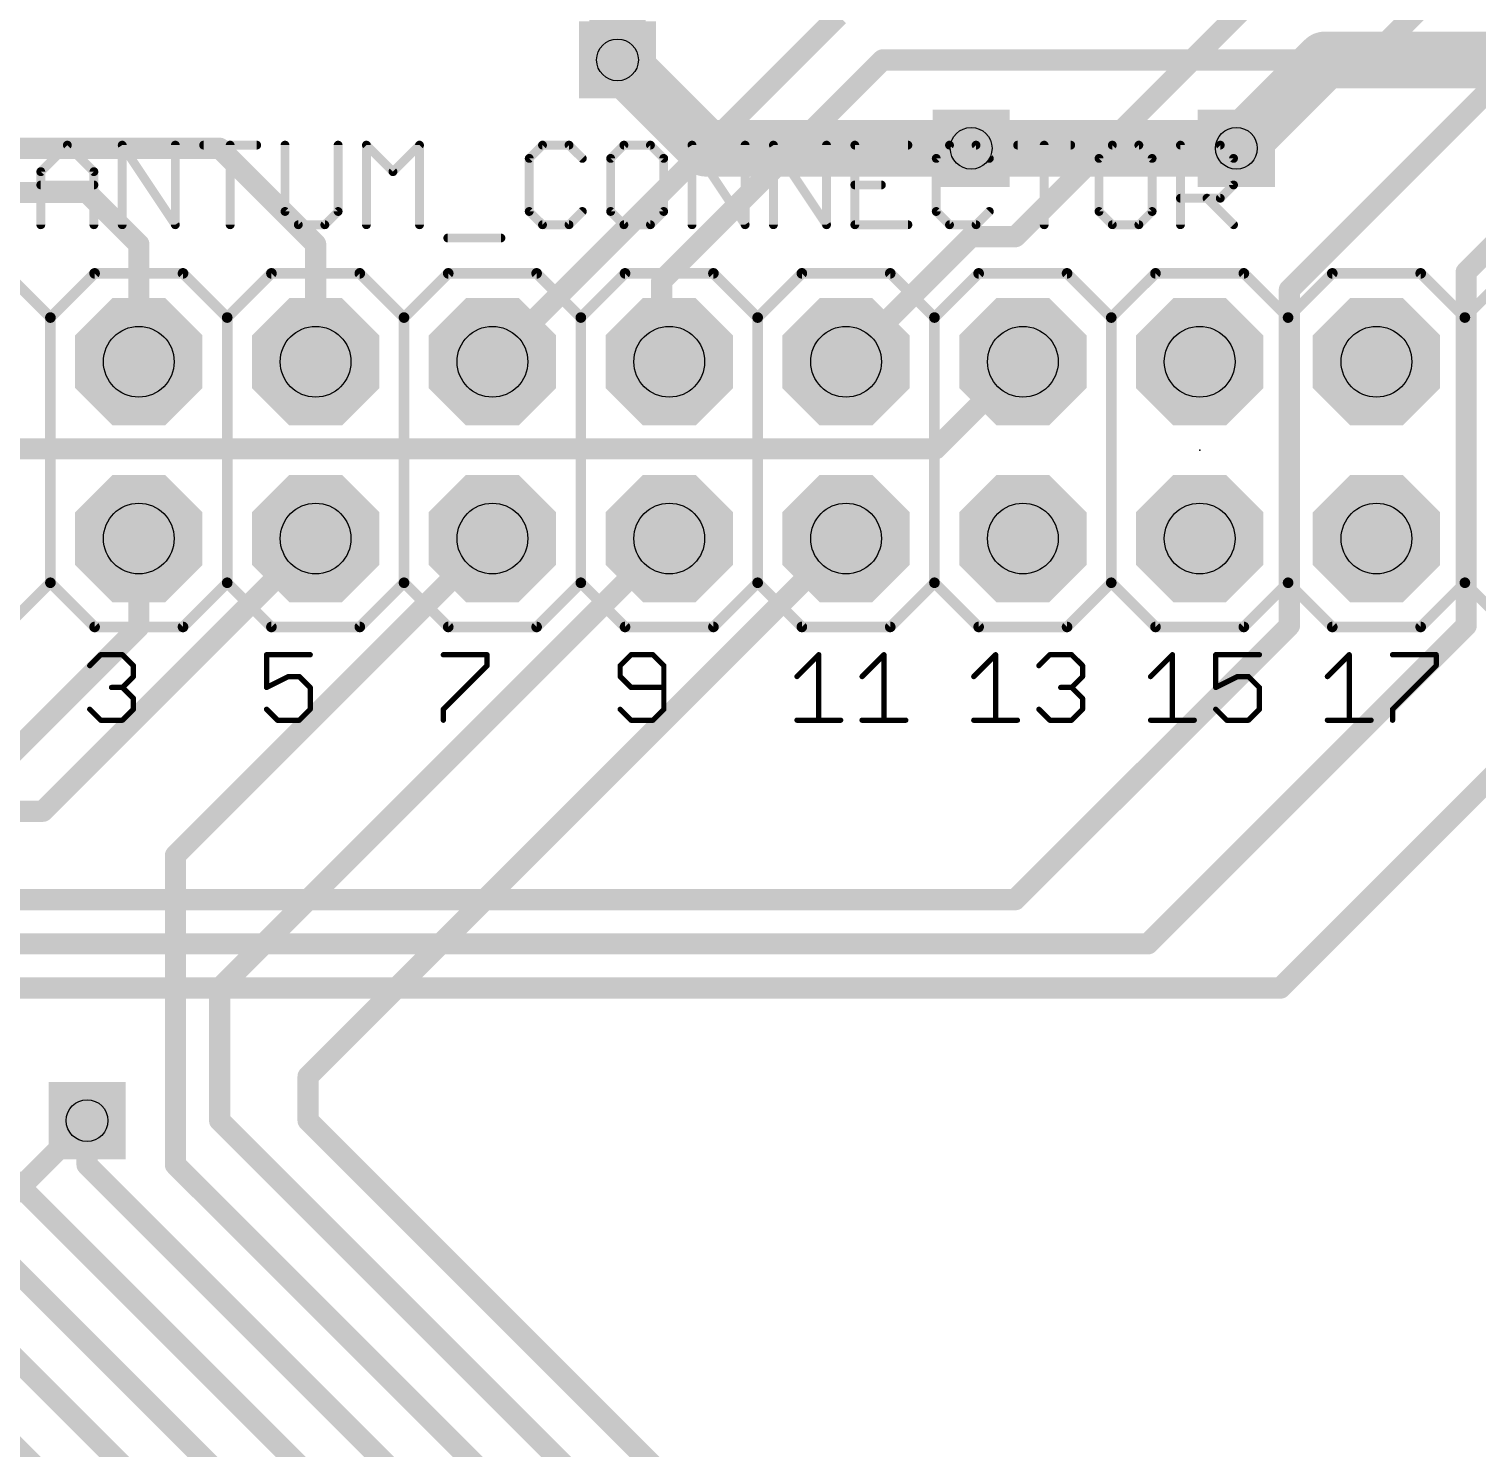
# Model space of a CAD drawing. Extents: x 4 to 288, y -28 to 191.
# Drawn here: x 119.81 to 140.62, y 103.88 to 124.27 of the extents above; entities that cross this region are included whole.
import ezdxf

# ---------------------------------------------------------------- set-up
doc = ezdxf.new("R2010")
doc.units = 0
doc.header["$MEASUREMENT"] = 0
doc.layers.get('0').update_dxf_attribs({"linetype": 'CONTINUOUS'})
for name, color, linetype in [('1', 22, 'CONTINUOUS'), ('16', 175, 'CONTINUOUS'), ('17', 82, 'CONTINUOUS'), ('18', 82, 'CONTINUOUS'), ('20', 7, 'CONTINUOUS'), ('21', 2, 'CONTINUOUS'), ('23', 7, 'CONTINUOUS'), ('25', 2, 'CONTINUOUS'), ('29', 253, 'CONTINUOUS'), ('30', 253, 'CONTINUOUS'), ('44', 253, 'CONTINUOUS'), ('51', 253, 'CONTINUOUS')]:
    doc.layers.add(name, color=color, linetype=linetype)

# ---------------------------------------------------------------- blocks, each defined once
blk = doc.blocks.new('RECT')
blk.add_solid([(-0.5, -0.5), (0.5, -0.5), (-0.5, 0.5), (0.5, 0.5)])
blk = doc.blocks.new('OCTAGONP')
at = {"const_width": 0.5}
blk.add_lwpolyline([(-0.25, -0.1036), (-0.25, 0.1036), (-0.1036, 0.25), (0.1036, 0.25), (0.25, 0.1036), (0.25, -0.1036), (0.1036, -0.25), (-0.1036, -0.25), (-0.25, -0.1036), (-0.25, 0.1036)], dxfattribs=at)
blk = doc.blocks.new('SQUAREV')
blk.add_solid([(-0.5, -0.5), (0.5, -0.5), (-0.5, 0.5), (0.5, 0.5)])

msp = doc.modelspace()

# ---------------------------------------------------------------- linework, layer by layer
at = {"layer": '1'}
for points, const_width in [([(128.27, 129.54), (128.27, 123.825)], 0.8128), ([(142.621, 127.381), (139.065, 123.825)], 0.3048), ([(143.764, 126.365), (137.922, 120.523)], 0.3048), ([(145.415, 125.73), (140.462, 120.777)], 0.3048), ([(131.445, 124.46), (126.473, 119.488)], 0.3048), ([(132.08, 123.825), (128.905, 120.65)], 0.3048), ([(139.065, 123.825), (132.08, 123.825)], 0.3048), ([(133.35, 122.555), (137.16, 122.555)], 0.8128), ([(122.555, 122.555), (109.2467, 122.555)], 0.3048), ([(123.933, 121.177), (122.555, 122.555)], 0.3048), ([(120.65, 121.92), (110.49, 121.92)], 0.3048), ([(121.393, 121.177), (120.65, 121.92)], 0.3048), ([(121.393, 119.488), (121.393, 121.177)], 0.3048), ([(123.933, 119.488), (123.933, 121.177)], 0.3048), ([(140.462, 120.777), (140.462, 115.697)], 0.3048), ([(128.905, 120.65), (128.905, 119.5959)], 0.3048), ([(137.922, 120.523), (137.922, 115.697)], 0.3048), ([(128.905, 119.5959), (129.013, 119.488)], 0.3048), ([(123.933, 116.948), (120.015, 113.03)], 0.3048), ([(121.393, 116.948), (121.393, 115.678)], 0.3048), ([(123.933, 116.948), (123.933, 116.948)], 0.3048), ([(121.393, 115.678), (119.38, 113.665)], 0.3048), ([(137.922, 115.697), (133.985, 111.76)], 0.3048), ([(140.462, 115.697), (135.89, 111.125)], 0.3048), ([(143.002, 115.697), (137.795, 110.49)], 0.3048), ([(120.015, 113.03), (109.855, 113.03)], 0.3048), ([(133.985, 111.76), (114.3, 111.76)], 0.3048), ([(135.89, 111.125), (116.84, 111.125)], 0.3048), ([(137.795, 110.49), (119.38, 110.49)], 0.3048), ([(114.3, 102.235), (120.65, 108.585)], 0.3048)]:
    msp.add_lwpolyline(points, dxfattribs=dict(at, const_width=const_width))
for points, const_width in [([(128.0668, 123.825, 1), (128.4732, 123.825)], 0.4064), ([(132.08, 123.9012, 1), (132.08, 123.7488)], 0.1524), ([(132.1339, 123.7711, 1), (132.0261, 123.8789)], 0.1524), ([(139.0111, 123.8789, 1), (139.1189, 123.7711)], 0.1524), ([(139.065, 123.7488, 1), (139.065, 123.9012)], 0.1524), ([(133.35, 122.7582, 1), (133.35, 122.3518)], 0.4064), ([(137.16, 122.3518, 1), (137.16, 122.7582)], 0.4064), ([(122.6089, 122.6089, 1), (122.5011, 122.5011)], 0.1524), ([(122.555, 122.4788, 1), (122.555, 122.6312)], 0.1524), ([(120.7039, 121.9739, 1), (120.5961, 121.8661)], 0.1524), ([(120.65, 121.8438, 1), (120.65, 121.9962)], 0.1524), ([(121.4692, 121.177, 1), (121.3168, 121.177)], 0.1524), ([(121.3391, 121.1232, 1), (121.4468, 121.2309)], 0.1524), ([(124.0092, 121.177, 1), (123.8568, 121.177)], 0.1524), ([(123.8791, 121.1232, 1), (123.9868, 121.2309)], 0.1524), ([(140.5382, 120.777, 1), (140.3858, 120.777)], 0.1524), ([(140.4081, 120.8309, 1), (140.5159, 120.7231)], 0.1524), ([(128.9812, 120.65, 1), (128.8288, 120.65)], 0.1524), ([(128.8511, 120.7039, 1), (128.9589, 120.5961)], 0.1524), ([(137.9982, 120.523, 1), (137.8458, 120.523)], 0.1524), ([(137.8681, 120.5769, 1), (137.9759, 120.4691)], 0.1524), ([(126.4191, 119.5418, 1), (126.5268, 119.4341)], 0.1524), ([(128.9589, 119.6498, 1), (128.8511, 119.542)], 0.1524), ([(128.8288, 119.5959, 1), (128.9812, 119.5959)], 0.1524), ([(128.9591, 119.4341, 1), (129.0668, 119.5418)], 0.1524), ([(121.3168, 119.488, 1), (121.4692, 119.488)], 0.1524), ([(123.8568, 119.488, 1), (124.0092, 119.488)], 0.1524), ([(121.4692, 116.948, 1), (121.3168, 116.948)], 0.1524), ([(123.933, 117.0242, 1), (123.933, 116.8718)], 0.1524), ([(123.9868, 116.8941, 1), (123.8791, 117.0018)], 0.1524), ([(123.933, 116.8718, 1), (123.933, 117.0242)], 0.1524), ([(121.3168, 115.678, 1), (121.4692, 115.678)], 0.1524), ([(121.4468, 115.6241, 1), (121.3391, 115.7318)], 0.1524), ([(137.8458, 115.697, 1), (137.9982, 115.697)], 0.1524), ([(137.9759, 115.6431, 1), (137.8681, 115.7509)], 0.1524), ([(140.3858, 115.697, 1), (140.5382, 115.697)], 0.1524), ([(140.5159, 115.6431, 1), (140.4081, 115.7509)], 0.1524), ([(120.015, 112.9538, 1), (120.015, 113.1062)], 0.1524), ([(119.9611, 113.0839, 1), (120.0689, 112.9761)], 0.1524), ([(133.9311, 111.8139, 1), (134.0389, 111.7061)], 0.1524), ([(133.985, 111.6838, 1), (133.985, 111.8362)], 0.1524), ([(135.8361, 111.1789, 1), (135.9439, 111.0711)], 0.1524), ([(135.89, 111.0488, 1), (135.89, 111.2012)], 0.1524), ([(137.7411, 110.5439, 1), (137.8489, 110.4361)], 0.1524), ([(137.795, 110.4138, 1), (137.795, 110.5662)], 0.1524), ([(120.7039, 108.5311, 1), (120.5961, 108.6389)], 0.1524)]:
    msp.add_lwpolyline(points, format="xyb", dxfattribs=dict(at, const_width=const_width))
at = {"layer": '16'}
for points, const_width in [([(137.795, 125.095), (133.985, 121.285)], 0.3048), ([(128.27, 123.825), (129.54, 122.555)], 0.8128), ([(137.16, 122.555), (138.43, 123.825)], 0.8128), ([(138.43, 123.825), (148.59, 123.825)], 0.8128), ([(129.54, 122.555), (133.35, 122.555)], 0.8128), ([(133.35, 121.285), (131.553, 119.488)], 0.3048), ([(133.985, 121.285), (133.35, 121.285)], 0.3048), ([(132.842, 118.237), (134.093, 119.488)], 0.3048), ([(117.602, 118.237), (132.842, 118.237)], 0.3048), ([(126.473, 116.948), (121.92, 112.395)], 0.3048), ([(129.013, 116.948), (122.555, 110.49)], 0.3048), ([(131.553, 116.948), (123.825, 109.22)], 0.3048), ([(109.855, 113.665), (133.985, 89.535)], 0.3048), ([(121.92, 112.395), (121.92, 107.95)], 0.3048), ([(114.3, 110.49), (133.985, 90.805)], 0.3048), ([(122.555, 110.49), (122.555, 108.585)], 0.3048), ([(116.205, 109.855), (134.62, 91.44)], 0.3048), ([(123.825, 109.22), (123.825, 108.585)], 0.3048), ([(118.745, 108.585), (135.255, 92.075)], 0.3048), ([(120.65, 107.95), (120.65, 108.585)], 0.3048), ([(122.555, 108.585), (137.16, 93.98)], 0.3048), ([(123.825, 108.585), (137.795, 94.615)], 0.3048), ([(135.89, 92.71), (120.65, 107.95)], 0.3048), ([(121.92, 107.95), (136.525, 93.345)], 0.3048)]:
    msp.add_lwpolyline(points, dxfattribs=dict(at, const_width=const_width))
for points, const_width in [([(128.4137, 123.9687, 1), (128.1263, 123.6813)], 0.4064), ([(138.43, 124.0282, 1), (138.43, 123.6218)], 0.4064), ([(138.5737, 123.6813, 1), (138.2863, 123.9687)], 0.4064), ([(129.54, 122.7582, 1), (129.54, 122.3518)], 0.4064), ([(133.35, 122.3518, 1), (133.35, 122.7582)], 0.4064), ([(129.3963, 122.4113, 1), (129.6837, 122.6987)], 0.4064), ([(137.0163, 122.6987, 1), (137.3037, 122.4113)], 0.4064), ([(133.35, 121.3612, 1), (133.35, 121.2088)], 0.1524), ([(133.4039, 121.2311, 1), (133.2961, 121.3389)], 0.1524), ([(133.9311, 121.3389, 1), (134.0389, 121.2311)], 0.1524), ([(133.985, 121.2088, 1), (133.985, 121.3612)], 0.1524), ([(131.4991, 119.5418, 1), (131.6068, 119.4341)], 0.1524), ([(134.1468, 119.4341, 1), (134.0391, 119.5418)], 0.1524), ([(132.7881, 118.2909, 1), (132.8959, 118.1831)], 0.1524), ([(132.842, 118.1608, 1), (132.842, 118.3132)], 0.1524), ([(126.5268, 116.8941, 1), (126.4191, 117.0018)], 0.1524), ([(129.0668, 116.8941, 1), (128.9591, 117.0018)], 0.1524), ([(131.6068, 116.8941, 1), (131.4991, 117.0018)], 0.1524), ([(121.9962, 112.395, 1), (121.8438, 112.395)], 0.1524), ([(121.8661, 112.4489, 1), (121.9739, 112.3411)], 0.1524), ([(122.6312, 110.49, 1), (122.4788, 110.49)], 0.1524), ([(122.5011, 110.5439, 1), (122.6089, 110.4361)], 0.1524), ([(123.9012, 109.22, 1), (123.7488, 109.22)], 0.1524), ([(123.7711, 109.2739, 1), (123.8789, 109.1661)], 0.1524), ([(120.7262, 108.585, 1), (120.5738, 108.585)], 0.1524), ([(122.6089, 108.6389, 1), (122.5011, 108.5311)], 0.1524), ([(122.4788, 108.585, 1), (122.6312, 108.585)], 0.1524), ([(123.8789, 108.6389, 1), (123.7711, 108.5311)], 0.1524), ([(123.7488, 108.585, 1), (123.9012, 108.585)], 0.1524), ([(120.7039, 108.0039, 1), (120.5961, 107.8961)], 0.1524), ([(120.5738, 107.95, 1), (120.7262, 107.95)], 0.1524), ([(121.9739, 108.0039, 1), (121.8661, 107.8961)], 0.1524), ([(121.8438, 107.95, 1), (121.9962, 107.95)], 0.1524)]:
    msp.add_lwpolyline(points, format="xyb", dxfattribs=dict(at, const_width=const_width))
at = {"layer": '20', "const_width": 0.0254}
msp.add_lwpolyline([(71.1264, 186.0347, 2.9429), (202.1142, 186.0347)], format="xyb", dxfattribs=at)
at = {"layer": '21'}
for points, const_width in [([(119.488, 120.758), (120.123, 120.123)], 0.1524), ([(120.123, 120.123), (120.758, 120.758)], 0.1524), ([(120.758, 120.758), (122.028, 120.758)], 0.1524), ([(122.028, 120.758), (122.663, 120.123)], 0.1524), ([(122.663, 120.123), (123.298, 120.758)], 0.1524), ([(123.298, 120.758), (124.568, 120.758)], 0.1524), ([(124.568, 120.758), (125.203, 120.123)], 0.1524), ([(125.203, 120.123), (125.838, 120.758)], 0.1524), ([(125.838, 120.758), (127.108, 120.758)], 0.1524), ([(127.108, 120.758), (127.743, 120.123)], 0.1524), ([(127.743, 120.123), (128.378, 120.758)], 0.1524), ([(128.378, 120.758), (129.648, 120.758)], 0.1524), ([(129.648, 120.758), (130.283, 120.123)], 0.1524), ([(130.283, 120.123), (130.918, 120.758)], 0.1524), ([(130.918, 120.758), (132.188, 120.758)], 0.1524), ([(132.188, 120.758), (132.823, 120.123)], 0.1524), ([(132.823, 120.123), (133.458, 120.758)], 0.1524), ([(133.458, 120.758), (134.728, 120.758)], 0.1524), ([(134.728, 120.758), (135.363, 120.123)], 0.1524), ([(135.363, 120.123), (135.998, 120.758)], 0.1524), ([(135.998, 120.758), (137.268, 120.758)], 0.1524), ([(137.268, 120.758), (137.903, 120.123)], 0.1524), ([(137.903, 120.123), (138.538, 120.758)], 0.1524), ([(138.538, 120.758), (139.808, 120.758)], 0.1524), ([(139.808, 120.758), (140.443, 120.123)], 0.1524), ([(140.443, 120.123), (141.078, 120.758)], 0.1524), ([(120.123, 120.123), (120.123, 116.313)], 0.1524), ([(122.663, 120.123), (122.663, 116.313)], 0.1524), ([(125.203, 120.123), (125.203, 116.313)], 0.1524), ([(127.743, 120.123), (127.743, 116.313)], 0.1524), ([(130.283, 120.123), (130.283, 116.313)], 0.1524), ([(132.823, 120.123), (132.823, 116.313)], 0.1524), ([(135.363, 120.123), (135.363, 116.313)], 0.1524), ([(137.903, 120.123), (137.903, 116.313)], 0.1524), ([(140.443, 120.123), (140.443, 116.313)], 0.1524), ([(119.488, 115.678), (120.123, 116.313)], 0.1524), ([(120.123, 116.313), (120.758, 115.678)], 0.1524), ([(122.028, 115.678), (122.663, 116.313)], 0.1524), ([(122.663, 116.313), (123.298, 115.678)], 0.1524), ([(124.568, 115.678), (125.203, 116.313)], 0.1524), ([(125.203, 116.313), (125.838, 115.678)], 0.1524), ([(127.108, 115.678), (127.743, 116.313)], 0.1524), ([(127.743, 116.313), (128.378, 115.678)], 0.1524), ([(129.648, 115.678), (130.283, 116.313)], 0.1524), ([(130.283, 116.313), (130.918, 115.678)], 0.1524), ([(132.188, 115.678), (132.823, 116.313)], 0.1524), ([(132.823, 116.313), (133.458, 115.678)], 0.1524), ([(135.363, 116.313), (134.728, 115.678)], 0.1524), ([(135.363, 116.313), (135.998, 115.678)], 0.1524), ([(137.903, 116.313), (137.268, 115.678)], 0.1524), ([(137.903, 116.313), (138.538, 115.678)], 0.1524), ([(140.443, 116.313), (139.808, 115.678)], 0.1524), ([(140.443, 116.313), (141.078, 115.678)], 0.1524), ([(120.758, 115.678), (122.028, 115.678)], 0.1524), ([(123.298, 115.678), (124.568, 115.678)], 0.1524), ([(125.838, 115.678), (127.108, 115.678)], 0.1524), ([(128.378, 115.678), (129.648, 115.678)], 0.1524), ([(130.918, 115.678), (132.188, 115.678)], 0.1524), ([(134.728, 115.678), (133.458, 115.678)], 0.1524), ([(137.268, 115.678), (135.998, 115.678)], 0.1524), ([(139.808, 115.678), (138.538, 115.678)], 0.1524), ([(120.6881, 115.1219), (120.8449, 115.2787)], 0.0762), ([(120.8449, 115.2787), (121.1584, 115.2787)], 0.0762), ([(121.1584, 115.2787), (121.3152, 115.1219)], 0.0762), ([(123.8552, 115.2787), (123.2281, 115.2787)], 0.0762), ([(123.2281, 115.2787), (123.2281, 114.8084)], 0.0762), ([(125.7681, 115.2787), (126.3952, 115.2787)], 0.0762), ([(126.3952, 115.2787), (126.3952, 115.1219)], 0.0762), ([(128.4649, 115.2787), (128.3081, 115.1219)], 0.0762), ([(128.7784, 115.2787), (128.4649, 115.2787)], 0.0762), ([(128.9352, 115.1219), (128.7784, 115.2787)], 0.0762), ([(130.8481, 114.9652), (131.1616, 115.2787)], 0.0762), ([(131.1616, 115.2787), (131.1616, 114.3381)], 0.0762), ([(131.7836, 114.9652), (132.0972, 115.2787)], 0.0762), ([(132.0972, 115.2787), (132.0972, 114.3381)], 0.0762), ([(133.3881, 114.9652), (133.7016, 115.2787)], 0.0762), ([(133.7016, 115.2787), (133.7016, 114.3381)], 0.0762), ([(134.3236, 115.1219), (134.4804, 115.2787)], 0.0762), ([(134.4804, 115.2787), (134.7939, 115.2787)], 0.0762), ([(134.7939, 115.2787), (134.9507, 115.1219)], 0.0762), ([(135.9281, 114.9652), (136.2416, 115.2787)], 0.0762), ([(136.2416, 115.2787), (136.2416, 114.3381)], 0.0762), ([(137.4907, 115.2787), (136.8636, 115.2787)], 0.0762), ([(136.8636, 115.2787), (136.8636, 114.8084)], 0.0762), ([(138.4681, 114.9652), (138.7816, 115.2787)], 0.0762), ([(138.7816, 115.2787), (138.7816, 114.3381)], 0.0762), ([(139.4036, 115.2787), (140.0307, 115.2787)], 0.0762), ([(140.0307, 115.2787), (140.0307, 115.1219)], 0.0762), ([(121.3152, 115.1219), (121.3152, 114.9652)], 0.0762), ([(126.3952, 115.1219), (125.7681, 114.4949)], 0.0762), ([(128.3081, 115.1219), (128.3081, 114.9652)], 0.0762), ([(128.9352, 114.4949), (128.9352, 115.1219)], 0.0762), ([(134.9507, 115.1219), (134.9507, 114.9652)], 0.0762), ([(140.0307, 115.1219), (139.4036, 114.4949)], 0.0762), ([(121.1584, 114.8084), (121.0016, 114.8084)], 0.0762), ([(121.3152, 114.9652), (121.1584, 114.8084)], 0.0762), ([(121.1584, 114.8084), (121.3152, 114.6516)], 0.0762), ([(123.2281, 114.8084), (123.5416, 114.9652)], 0.0762), ([(123.5416, 114.9652), (123.6984, 114.9652)], 0.0762), ([(123.6984, 114.9652), (123.8552, 114.8084)], 0.0762), ([(123.8552, 114.8084), (123.8552, 114.4949)], 0.0762), ([(128.3081, 114.9652), (128.4649, 114.8084)], 0.0762), ([(128.4649, 114.8084), (128.9352, 114.8084)], 0.0762), ([(134.7939, 114.8084), (134.6372, 114.8084)], 0.0762), ([(134.9507, 114.9652), (134.7939, 114.8084)], 0.0762), ([(134.7939, 114.8084), (134.9507, 114.6516)], 0.0762), ([(136.8636, 114.8084), (137.1772, 114.9652)], 0.0762), ([(137.1772, 114.9652), (137.3339, 114.9652)], 0.0762), ([(137.3339, 114.9652), (137.4907, 114.8084)], 0.0762), ([(137.4907, 114.8084), (137.4907, 114.4949)], 0.0762), ([(121.3152, 114.6516), (121.3152, 114.4949)], 0.0762), ([(134.9507, 114.6516), (134.9507, 114.4949)], 0.0762), ([(120.8449, 114.3381), (120.6881, 114.4949)], 0.0762), ([(121.3152, 114.4949), (121.1584, 114.3381)], 0.0762), ([(123.3849, 114.3381), (123.2281, 114.4949)], 0.0762), ([(123.8552, 114.4949), (123.6984, 114.3381)], 0.0762), ([(125.7681, 114.4949), (125.7681, 114.3381)], 0.0762), ([(128.3081, 114.4949), (128.4649, 114.3381)], 0.0762), ([(128.7784, 114.3381), (128.9352, 114.4949)], 0.0762), ([(134.4804, 114.3381), (134.3236, 114.4949)], 0.0762), ([(134.9507, 114.4949), (134.7939, 114.3381)], 0.0762), ([(137.0204, 114.3381), (136.8636, 114.4949)], 0.0762), ([(137.4907, 114.4949), (137.3339, 114.3381)], 0.0762), ([(139.4036, 114.4949), (139.4036, 114.3381)], 0.0762), ([(121.1584, 114.3381), (120.8449, 114.3381)], 0.0762), ([(123.6984, 114.3381), (123.3849, 114.3381)], 0.0762), ([(128.4649, 114.3381), (128.7784, 114.3381)], 0.0762), ([(130.8481, 114.3381), (131.4752, 114.3381)], 0.0762), ([(131.7836, 114.3381), (132.4107, 114.3381)], 0.0762), ([(133.3881, 114.3381), (134.0152, 114.3381)], 0.0762), ([(134.7939, 114.3381), (134.4804, 114.3381)], 0.0762), ([(135.9281, 114.3381), (136.5552, 114.3381)], 0.0762), ([(137.3339, 114.3381), (137.0204, 114.3381)], 0.0762), ([(138.4681, 114.3381), (139.0952, 114.3381)], 0.0762)]:
    msp.add_lwpolyline(points, dxfattribs=dict(at, const_width=const_width))
for points, const_width in [([(120.758, 120.7961, 1), (120.758, 120.7199)], 0.0762), ([(120.7849, 120.731, 1), (120.731, 120.7849)], 0.0762), ([(122.0549, 120.7849, 1), (122.001, 120.731)], 0.0762), ([(122.028, 120.7199, 1), (122.028, 120.7961)], 0.0762), ([(123.298, 120.7961, 1), (123.298, 120.7199)], 0.0762), ([(123.3249, 120.731, 1), (123.271, 120.7849)], 0.0762), ([(124.5949, 120.7849, 1), (124.541, 120.731)], 0.0762), ([(124.568, 120.7199, 1), (124.568, 120.7961)], 0.0762), ([(125.838, 120.7961, 1), (125.838, 120.7199)], 0.0762), ([(125.8649, 120.731, 1), (125.811, 120.7849)], 0.0762), ([(127.1349, 120.7849, 1), (127.081, 120.731)], 0.0762), ([(127.108, 120.7199, 1), (127.108, 120.7961)], 0.0762), ([(128.378, 120.7961, 1), (128.378, 120.7199)], 0.0762), ([(128.4049, 120.731, 1), (128.351, 120.7849)], 0.0762), ([(129.6749, 120.7849, 1), (129.621, 120.731)], 0.0762), ([(129.648, 120.7199, 1), (129.648, 120.7961)], 0.0762), ([(130.918, 120.7961, 1), (130.918, 120.7199)], 0.0762), ([(130.9449, 120.731, 1), (130.891, 120.7849)], 0.0762), ([(132.2149, 120.7849, 1), (132.161, 120.731)], 0.0762), ([(132.188, 120.7199, 1), (132.188, 120.7961)], 0.0762), ([(133.458, 120.7961, 1), (133.458, 120.7199)], 0.0762), ([(133.4849, 120.731, 1), (133.431, 120.7849)], 0.0762), ([(134.7549, 120.7849, 1), (134.701, 120.731)], 0.0762), ([(134.728, 120.7199, 1), (134.728, 120.7961)], 0.0762), ([(135.998, 120.7961, 1), (135.998, 120.7199)], 0.0762), ([(136.0249, 120.731, 1), (135.971, 120.7849)], 0.0762), ([(137.2949, 120.7849, 1), (137.241, 120.731)], 0.0762), ([(137.268, 120.7199, 1), (137.268, 120.7961)], 0.0762), ([(138.538, 120.7961, 1), (138.538, 120.7199)], 0.0762), ([(138.5649, 120.731, 1), (138.511, 120.7849)], 0.0762), ([(139.8349, 120.7849, 1), (139.781, 120.731)], 0.0762), ([(139.808, 120.7199, 1), (139.808, 120.7961)], 0.0762), ([(120.096, 120.1499, 1), (120.1499, 120.096)], 0.0762), ([(120.1611, 120.123, 1), (120.0849, 120.123)], 0.0762), ([(120.096, 120.096, 1), (120.1499, 120.1499)], 0.0762), ([(122.636, 120.1499, 1), (122.6899, 120.096)], 0.0762), ([(122.7011, 120.123, 1), (122.6249, 120.123)], 0.0762), ([(122.636, 120.096, 1), (122.6899, 120.1499)], 0.0762), ([(125.176, 120.1499, 1), (125.2299, 120.096)], 0.0762), ([(125.2411, 120.123, 1), (125.1649, 120.123)], 0.0762), ([(125.176, 120.096, 1), (125.2299, 120.1499)], 0.0762), ([(127.716, 120.1499, 1), (127.7699, 120.096)], 0.0762), ([(127.7811, 120.123, 1), (127.7049, 120.123)], 0.0762), ([(127.716, 120.096, 1), (127.7699, 120.1499)], 0.0762), ([(130.256, 120.1499, 1), (130.3099, 120.096)], 0.0762), ([(130.3211, 120.123, 1), (130.2449, 120.123)], 0.0762), ([(130.256, 120.096, 1), (130.3099, 120.1499)], 0.0762), ([(132.796, 120.1499, 1), (132.8499, 120.096)], 0.0762), ([(132.8611, 120.123, 1), (132.7849, 120.123)], 0.0762), ([(132.796, 120.096, 1), (132.8499, 120.1499)], 0.0762), ([(135.336, 120.1499, 1), (135.3899, 120.096)], 0.0762), ([(135.4011, 120.123, 1), (135.3249, 120.123)], 0.0762), ([(135.336, 120.096, 1), (135.3899, 120.1499)], 0.0762), ([(137.876, 120.1499, 1), (137.9299, 120.096)], 0.0762), ([(137.9411, 120.123, 1), (137.8649, 120.123)], 0.0762), ([(137.876, 120.096, 1), (137.9299, 120.1499)], 0.0762), ([(140.416, 120.1499, 1), (140.4699, 120.096)], 0.0762), ([(140.4811, 120.123, 1), (140.4049, 120.123)], 0.0762), ([(140.416, 120.096, 1), (140.4699, 120.1499)], 0.0762), ([(120.1499, 116.3399, 1), (120.096, 116.286)], 0.0762), ([(120.0849, 116.313, 1), (120.1611, 116.313)], 0.0762), ([(120.1499, 116.286, 1), (120.096, 116.3399)], 0.0762), ([(122.6899, 116.3399, 1), (122.636, 116.286)], 0.0762), ([(122.6249, 116.313, 1), (122.7011, 116.313)], 0.0762), ([(122.6899, 116.286, 1), (122.636, 116.3399)], 0.0762), ([(125.2299, 116.3399, 1), (125.176, 116.286)], 0.0762), ([(125.1649, 116.313, 1), (125.2411, 116.313)], 0.0762), ([(125.2299, 116.286, 1), (125.176, 116.3399)], 0.0762), ([(127.7699, 116.3399, 1), (127.716, 116.286)], 0.0762), ([(127.7049, 116.313, 1), (127.7811, 116.313)], 0.0762), ([(127.7699, 116.286, 1), (127.716, 116.3399)], 0.0762), ([(130.3099, 116.3399, 1), (130.256, 116.286)], 0.0762), ([(130.2449, 116.313, 1), (130.3211, 116.313)], 0.0762), ([(130.3099, 116.286, 1), (130.256, 116.3399)], 0.0762), ([(132.8499, 116.3399, 1), (132.796, 116.286)], 0.0762), ([(132.7849, 116.313, 1), (132.8611, 116.313)], 0.0762), ([(132.8499, 116.286, 1), (132.796, 116.3399)], 0.0762), ([(135.3899, 116.3399, 1), (135.336, 116.286)], 0.0762), ([(135.3249, 116.313, 1), (135.4011, 116.313)], 0.0762), ([(135.3899, 116.286, 1), (135.336, 116.3399)], 0.0762), ([(137.9299, 116.3399, 1), (137.876, 116.286)], 0.0762), ([(137.8649, 116.313, 1), (137.9411, 116.313)], 0.0762), ([(137.9299, 116.286, 1), (137.876, 116.3399)], 0.0762), ([(140.4699, 116.3399, 1), (140.416, 116.286)], 0.0762), ([(140.4049, 116.313, 1), (140.4811, 116.313)], 0.0762), ([(140.4699, 116.286, 1), (140.416, 116.3399)], 0.0762), ([(120.758, 115.7161, 1), (120.758, 115.6399)], 0.0762), ([(120.731, 115.651, 1), (120.7849, 115.7049)], 0.0762), ([(122.001, 115.7049, 1), (122.0549, 115.651)], 0.0762), ([(122.028, 115.6399, 1), (122.028, 115.7161)], 0.0762), ([(123.298, 115.7161, 1), (123.298, 115.6399)], 0.0762), ([(123.271, 115.651, 1), (123.3249, 115.7049)], 0.0762), ([(124.541, 115.7049, 1), (124.5949, 115.651)], 0.0762), ([(124.568, 115.6399, 1), (124.568, 115.7161)], 0.0762), ([(125.838, 115.7161, 1), (125.838, 115.6399)], 0.0762), ([(125.811, 115.651, 1), (125.8649, 115.7049)], 0.0762), ([(127.081, 115.7049, 1), (127.1349, 115.651)], 0.0762), ([(127.108, 115.6399, 1), (127.108, 115.7161)], 0.0762), ([(128.378, 115.7161, 1), (128.378, 115.6399)], 0.0762), ([(128.351, 115.651, 1), (128.4049, 115.7049)], 0.0762), ([(129.621, 115.7049, 1), (129.6749, 115.651)], 0.0762), ([(129.648, 115.6399, 1), (129.648, 115.7161)], 0.0762), ([(130.918, 115.7161, 1), (130.918, 115.6399)], 0.0762), ([(130.891, 115.651, 1), (130.9449, 115.7049)], 0.0762), ([(132.161, 115.7049, 1), (132.2149, 115.651)], 0.0762), ([(132.188, 115.6399, 1), (132.188, 115.7161)], 0.0762), ([(133.458, 115.7161, 1), (133.458, 115.6399)], 0.0762), ([(133.431, 115.651, 1), (133.4849, 115.7049)], 0.0762), ([(134.701, 115.7049, 1), (134.7549, 115.651)], 0.0762), ([(134.728, 115.6399, 1), (134.728, 115.7161)], 0.0762), ([(135.998, 115.7161, 1), (135.998, 115.6399)], 0.0762), ([(135.971, 115.651, 1), (136.0249, 115.7049)], 0.0762), ([(137.241, 115.7049, 1), (137.2949, 115.651)], 0.0762), ([(137.268, 115.6399, 1), (137.268, 115.7161)], 0.0762), ([(138.538, 115.7161, 1), (138.538, 115.6399)], 0.0762), ([(138.511, 115.651, 1), (138.5649, 115.7049)], 0.0762), ([(139.781, 115.7049, 1), (139.8349, 115.651)], 0.0762), ([(139.808, 115.6399, 1), (139.808, 115.7161)], 0.0762), ([(120.8449, 115.2978, 1), (120.8449, 115.2597)], 0.0381), ([(120.8583, 115.2652, 1), (120.8314, 115.2922)], 0.0381), ([(121.1719, 115.2922, 1), (121.1449, 115.2652)], 0.0381), ([(121.1584, 115.2597, 1), (121.1584, 115.2978)], 0.0381), ([(123.2281, 115.2978, 1), (123.2281, 115.2597)], 0.0381), ([(123.2472, 115.2787, 1), (123.2091, 115.2787)], 0.0381), ([(123.8552, 115.2597, 1), (123.8552, 115.2978)], 0.0381), ([(125.7681, 115.2978, 1), (125.7681, 115.2597)], 0.0381), ([(126.4142, 115.2787, 1), (126.3761, 115.2787)], 0.0381), ([(126.3952, 115.2597, 1), (126.3952, 115.2978)], 0.0381), ([(128.4649, 115.2978, 1), (128.4649, 115.2597)], 0.0381), ([(128.4783, 115.2652, 1), (128.4514, 115.2922)], 0.0381), ([(128.7919, 115.2922, 1), (128.7649, 115.2652)], 0.0381), ([(128.7784, 115.2597, 1), (128.7784, 115.2978)], 0.0381), ([(131.1807, 115.2787, 1), (131.1426, 115.2787)], 0.0381), ([(131.1751, 115.2652, 1), (131.1482, 115.2922)], 0.0381), ([(132.1162, 115.2787, 1), (132.0781, 115.2787)], 0.0381), ([(132.1106, 115.2652, 1), (132.0837, 115.2922)], 0.0381), ([(133.7207, 115.2787, 1), (133.6826, 115.2787)], 0.0381), ([(133.7151, 115.2652, 1), (133.6882, 115.2922)], 0.0381), ([(134.4804, 115.2978, 1), (134.4804, 115.2597)], 0.0381), ([(134.4939, 115.2652, 1), (134.4669, 115.2922)], 0.0381), ([(134.8074, 115.2922, 1), (134.7804, 115.2652)], 0.0381), ([(134.7939, 115.2597, 1), (134.7939, 115.2978)], 0.0381), ([(136.2607, 115.2787, 1), (136.2226, 115.2787)], 0.0381), ([(136.2551, 115.2652, 1), (136.2282, 115.2922)], 0.0381), ([(136.8636, 115.2978, 1), (136.8636, 115.2597)], 0.0381), ([(136.8827, 115.2787, 1), (136.8446, 115.2787)], 0.0381), ([(137.4907, 115.2597, 1), (137.4907, 115.2978)], 0.0381), ([(138.8007, 115.2787, 1), (138.7626, 115.2787)], 0.0381), ([(138.7951, 115.2652, 1), (138.7682, 115.2922)], 0.0381), ([(139.4036, 115.2978, 1), (139.4036, 115.2597)], 0.0381), ([(140.0497, 115.2787, 1), (140.0116, 115.2787)], 0.0381), ([(140.0307, 115.2597, 1), (140.0307, 115.2978)], 0.0381), ([(120.6746, 115.1354, 1), (120.7016, 115.1085)], 0.0381), ([(121.3342, 115.1219, 1), (121.2961, 115.1219)], 0.0381), ([(121.3017, 115.1085, 1), (121.3286, 115.1354)], 0.0381), ([(126.3761, 115.1219, 1), (126.4142, 115.1219)], 0.0381), ([(126.4086, 115.1085, 1), (126.3817, 115.1354)], 0.0381), ([(128.3271, 115.1219, 1), (128.2891, 115.1219)], 0.0381), ([(128.2946, 115.1354, 1), (128.3216, 115.1085)], 0.0381), ([(128.9542, 115.1219, 1), (128.9161, 115.1219)], 0.0381), ([(128.9217, 115.1085, 1), (128.9486, 115.1354)], 0.0381), ([(134.3101, 115.1354, 1), (134.3371, 115.1085)], 0.0381), ([(134.9697, 115.1219, 1), (134.9316, 115.1219)], 0.0381), ([(134.9372, 115.1085, 1), (134.9642, 115.1354)], 0.0381), ([(140.0116, 115.1219, 1), (140.0497, 115.1219)], 0.0381), ([(140.0442, 115.1085, 1), (140.0172, 115.1354)], 0.0381), ([(121.0016, 114.8274, 1), (121.0016, 114.7894)], 0.0381), ([(121.1719, 114.8219, 1), (121.1449, 114.7949)], 0.0381), ([(121.1449, 114.8219, 1), (121.1719, 114.7949)], 0.0381), ([(121.1584, 114.7894, 1), (121.1584, 114.8274)], 0.0381), ([(121.2961, 114.9652, 1), (121.3342, 114.9652)], 0.0381), ([(121.3286, 114.9517, 1), (121.3017, 114.9786)], 0.0381), ([(123.2196, 114.8254, 1), (123.2366, 114.7914)], 0.0381), ([(123.5416, 114.9842, 1), (123.5416, 114.9461)], 0.0381), ([(123.5502, 114.9481, 1), (123.5331, 114.9822)], 0.0381), ([(123.7119, 114.9786, 1), (123.6849, 114.9517)], 0.0381), ([(123.6984, 114.9461, 1), (123.6984, 114.9842)], 0.0381), ([(123.8742, 114.8084, 1), (123.8361, 114.8084)], 0.0381), ([(123.8417, 114.7949, 1), (123.8686, 114.8219)], 0.0381), ([(128.3216, 114.9786, 1), (128.2946, 114.9517)], 0.0381), ([(128.2891, 114.9652, 1), (128.3271, 114.9652)], 0.0381), ([(128.4649, 114.8274, 1), (128.4649, 114.7894)], 0.0381), ([(128.4514, 114.7949, 1), (128.4783, 114.8219)], 0.0381), ([(128.9352, 114.7894, 1), (128.9352, 114.8274)], 0.0381), ([(130.8346, 114.9786, 1), (130.8616, 114.9517)], 0.0381), ([(131.7701, 114.9786, 1), (131.7971, 114.9517)], 0.0381), ([(133.3746, 114.9786, 1), (133.4016, 114.9517)], 0.0381), ([(134.6372, 114.8274, 1), (134.6372, 114.7894)], 0.0381), ([(134.8074, 114.8219, 1), (134.7804, 114.7949)], 0.0381), ([(134.7804, 114.8219, 1), (134.8074, 114.7949)], 0.0381), ([(134.7939, 114.7894, 1), (134.7939, 114.8274)], 0.0381), ([(134.9316, 114.9652, 1), (134.9697, 114.9652)], 0.0381), ([(134.9642, 114.9517, 1), (134.9372, 114.9786)], 0.0381), ([(135.9146, 114.9786, 1), (135.9416, 114.9517)], 0.0381), ([(136.8551, 114.8254, 1), (136.8721, 114.7914)], 0.0381), ([(137.1772, 114.9842, 1), (137.1772, 114.9461)], 0.0381), ([(137.1857, 114.9481, 1), (137.1686, 114.9822)], 0.0381), ([(137.3474, 114.9786, 1), (137.3204, 114.9517)], 0.0381), ([(137.3339, 114.9461, 1), (137.3339, 114.9842)], 0.0381), ([(137.5097, 114.8084, 1), (137.4716, 114.8084)], 0.0381), ([(137.4772, 114.7949, 1), (137.5042, 114.8219)], 0.0381), ([(138.4546, 114.9786, 1), (138.4816, 114.9517)], 0.0381), ([(121.3342, 114.6516, 1), (121.2961, 114.6516)], 0.0381), ([(121.3017, 114.6382, 1), (121.3286, 114.6651)], 0.0381), ([(123.2091, 114.8084, 1), (123.2472, 114.8084)], 0.0381), ([(134.9697, 114.6516, 1), (134.9316, 114.6516)], 0.0381), ([(134.9372, 114.6382, 1), (134.9642, 114.6651)], 0.0381), ([(136.8446, 114.8084, 1), (136.8827, 114.8084)], 0.0381), ([(120.7016, 114.5083, 1), (120.6746, 114.4814)], 0.0381), ([(121.2961, 114.4949, 1), (121.3342, 114.4949)], 0.0381), ([(121.3286, 114.4814, 1), (121.3017, 114.5083)], 0.0381), ([(123.2416, 114.5083, 1), (123.2146, 114.4814)], 0.0381), ([(123.8361, 114.4949, 1), (123.8742, 114.4949)], 0.0381), ([(123.8686, 114.4814, 1), (123.8417, 114.5083)], 0.0381), ([(125.7871, 114.4949, 1), (125.7491, 114.4949)], 0.0381), ([(125.7546, 114.5083, 1), (125.7816, 114.4814)], 0.0381), ([(128.3216, 114.5083, 1), (128.2946, 114.4814)], 0.0381), ([(128.9161, 114.4949, 1), (128.9542, 114.4949)], 0.0381), ([(128.9486, 114.4814, 1), (128.9217, 114.5083)], 0.0381), ([(134.3371, 114.5083, 1), (134.3101, 114.4814)], 0.0381), ([(134.9316, 114.4949, 1), (134.9697, 114.4949)], 0.0381), ([(134.9642, 114.4814, 1), (134.9372, 114.5083)], 0.0381), ([(136.8771, 114.5083, 1), (136.8501, 114.4814)], 0.0381), ([(137.4716, 114.4949, 1), (137.5097, 114.4949)], 0.0381), ([(137.5042, 114.4814, 1), (137.4772, 114.5083)], 0.0381), ([(139.3901, 114.5083, 1), (139.4171, 114.4814)], 0.0381), ([(139.4227, 114.4949, 1), (139.3846, 114.4949)], 0.0381), ([(120.8449, 114.3572, 1), (120.8449, 114.3191)], 0.0381), ([(120.8314, 114.3246, 1), (120.8583, 114.3516)], 0.0381), ([(121.1449, 114.3516, 1), (121.1719, 114.3246)], 0.0381), ([(121.1584, 114.3191, 1), (121.1584, 114.3572)], 0.0381), ([(123.3849, 114.3572, 1), (123.3849, 114.3191)], 0.0381), ([(123.3714, 114.3246, 1), (123.3983, 114.3516)], 0.0381), ([(123.6849, 114.3516, 1), (123.7119, 114.3246)], 0.0381), ([(123.6984, 114.3191, 1), (123.6984, 114.3572)], 0.0381), ([(125.7491, 114.3381, 1), (125.7871, 114.3381)], 0.0381), ([(128.4649, 114.3572, 1), (128.4649, 114.3191)], 0.0381), ([(128.4514, 114.3246, 1), (128.4783, 114.3516)], 0.0381), ([(128.7649, 114.3516, 1), (128.7919, 114.3246)], 0.0381), ([(128.7784, 114.3191, 1), (128.7784, 114.3572)], 0.0381), ([(130.8481, 114.3572, 1), (130.8481, 114.3191)], 0.0381), ([(131.1426, 114.3381, 1), (131.1807, 114.3381)], 0.0381), ([(131.4752, 114.3191, 1), (131.4752, 114.3572)], 0.0381), ([(131.7836, 114.3572, 1), (131.7836, 114.3191)], 0.0381), ([(132.0781, 114.3381, 1), (132.1162, 114.3381)], 0.0381), ([(132.4107, 114.3191, 1), (132.4107, 114.3572)], 0.0381), ([(133.3881, 114.3572, 1), (133.3881, 114.3191)], 0.0381), ([(133.6826, 114.3381, 1), (133.7207, 114.3381)], 0.0381), ([(134.0152, 114.3191, 1), (134.0152, 114.3572)], 0.0381), ([(134.4804, 114.3572, 1), (134.4804, 114.3191)], 0.0381), ([(134.4669, 114.3246, 1), (134.4939, 114.3516)], 0.0381), ([(134.7804, 114.3516, 1), (134.8074, 114.3246)], 0.0381), ([(134.7939, 114.3191, 1), (134.7939, 114.3572)], 0.0381), ([(135.9281, 114.3572, 1), (135.9281, 114.3191)], 0.0381), ([(136.2226, 114.3381, 1), (136.2607, 114.3381)], 0.0381), ([(136.5552, 114.3191, 1), (136.5552, 114.3572)], 0.0381), ([(137.0204, 114.3572, 1), (137.0204, 114.3191)], 0.0381), ([(137.0069, 114.3246, 1), (137.0339, 114.3516)], 0.0381), ([(137.3204, 114.3516, 1), (137.3474, 114.3246)], 0.0381), ([(137.3339, 114.3191, 1), (137.3339, 114.3572)], 0.0381), ([(138.4681, 114.3572, 1), (138.4681, 114.3191)], 0.0381), ([(138.7626, 114.3381, 1), (138.8007, 114.3381)], 0.0381), ([(139.0952, 114.3191, 1), (139.0952, 114.3572)], 0.0381), ([(139.3846, 114.3381, 1), (139.4227, 114.3381)], 0.0381)]:
    msp.add_lwpolyline(points, format="xyb", dxfattribs=dict(at, const_width=const_width))
at = {"layer": '23'}
msp.add_point((136.633, 118.218), dxfattribs=at)
at = {"layer": '25', "const_width": 0.127}
for points in [[(119.9853, 122.2191), (120.3666, 122.6004)], [(120.3666, 122.6004), (120.7479, 122.2191)], [(121.1546, 121.4565), (121.1546, 122.6004)], [(121.1546, 122.6004), (121.9173, 121.4565)], [(121.9173, 121.4565), (121.9173, 122.6004)], [(122.324, 122.6004), (123.0867, 122.6004)], [(122.7054, 121.4565), (122.7054, 122.6004)], [(123.4934, 122.6004), (123.4934, 121.6471)], [(124.2561, 121.6471), (124.2561, 122.6004)], [(124.6628, 121.4565), (124.6628, 122.6004)], [(124.6628, 122.6004), (125.0442, 122.2191)], [(125.0442, 122.2191), (125.4255, 122.6004)], [(125.4255, 122.6004), (125.4255, 121.4565)], [(127.1923, 122.6004), (127.0016, 122.4098)], [(127.5736, 122.6004), (127.1923, 122.6004)], [(127.7643, 122.4098), (127.5736, 122.6004)], [(128.3617, 122.6004), (128.171, 122.4098)], [(128.743, 122.6004), (128.3617, 122.6004)], [(128.9337, 122.4098), (128.743, 122.6004)], [(129.3404, 121.4565), (129.3404, 122.6004)], [(129.3404, 122.6004), (130.1031, 121.4565)], [(130.1031, 121.4565), (130.1031, 122.6004)], [(130.5098, 121.4565), (130.5098, 122.6004)], [(130.5098, 122.6004), (131.2725, 121.4565)], [(131.2725, 121.4565), (131.2725, 122.6004)], [(132.4419, 122.6004), (131.6792, 122.6004)], [(131.6792, 122.6004), (131.6792, 121.4565)], [(133.0393, 122.6004), (132.8486, 122.4098)], [(133.4206, 122.6004), (133.0393, 122.6004)], [(133.6113, 122.4098), (133.4206, 122.6004)], [(134.018, 122.6004), (134.7807, 122.6004)], [(134.3993, 121.4565), (134.3993, 122.6004)], [(135.3781, 122.6004), (135.1874, 122.4098)], [(135.7594, 122.6004), (135.3781, 122.6004)], [(135.9501, 122.4098), (135.7594, 122.6004)], [(136.3568, 121.4565), (136.3568, 122.6004)], [(136.3568, 122.6004), (136.9288, 122.6004)], [(136.9288, 122.6004), (137.1195, 122.4098)], [(127.0016, 122.4098), (127.0016, 121.6471)], [(128.171, 122.4098), (128.171, 121.6471)], [(128.9337, 121.6471), (128.9337, 122.4098)], [(132.8486, 122.4098), (132.8486, 121.6471)], [(135.1874, 122.4098), (135.1874, 121.6471)], [(135.9501, 121.6471), (135.9501, 122.4098)], [(137.1195, 122.4098), (137.1195, 122.0284)], [(119.9853, 121.4565), (119.9853, 122.2191)], [(120.7479, 122.2191), (120.7479, 121.4565)], [(119.9853, 122.0284), (120.7479, 122.0284)], [(131.6792, 122.0284), (132.0605, 122.0284)], [(137.1195, 122.0284), (136.9288, 121.8378)], [(123.4934, 121.6471), (123.6841, 121.4565)], [(124.0654, 121.4565), (124.2561, 121.6471)], [(127.0016, 121.6471), (127.1923, 121.4565)], [(127.5736, 121.4565), (127.7643, 121.6471)], [(128.171, 121.6471), (128.3617, 121.4565)], [(128.743, 121.4565), (128.9337, 121.6471)], [(132.8486, 121.6471), (133.0393, 121.4565)], [(133.4206, 121.4565), (133.6113, 121.6471)], [(135.1874, 121.6471), (135.3781, 121.4565)], [(135.7594, 121.4565), (135.9501, 121.6471)], [(136.9288, 121.8378), (136.3568, 121.8378)], [(136.7381, 121.8378), (137.1195, 121.4565)], [(123.6841, 121.4565), (124.0654, 121.4565)], [(127.1923, 121.4565), (127.5736, 121.4565)], [(128.3617, 121.4565), (128.743, 121.4565)], [(131.6792, 121.4565), (132.4419, 121.4565)], [(133.0393, 121.4565), (133.4206, 121.4565)], [(135.3781, 121.4565), (135.7594, 121.4565)], [(125.8322, 121.2658), (126.5949, 121.2658)]]:
    msp.add_lwpolyline(points, dxfattribs=at)
at = {"layer": '25', "const_width": 0.0635}
for points in [[(120.389, 122.6229, 1), (120.3441, 122.578)], [(120.389, 122.578, 1), (120.3441, 122.6229)], [(121.1811, 122.618, 1), (121.1282, 122.5828)], [(121.1864, 122.6004, 1), (121.1229, 122.6004)], [(121.949, 122.6004, 1), (121.8855, 122.6004)], [(122.324, 122.6322, 1), (122.324, 122.5687)], [(122.7371, 122.6004, 1), (122.6736, 122.6004)], [(123.0867, 122.5687, 1), (123.0867, 122.6322)], [(123.5252, 122.6004, 1), (123.4617, 122.6004)], [(124.2878, 122.6004, 1), (124.2243, 122.6004)], [(124.6946, 122.6004, 1), (124.6311, 122.6004)], [(124.6853, 122.6229, 1), (124.6404, 122.578)], [(125.4572, 122.6004, 1), (125.3937, 122.6004)], [(125.4479, 122.578, 1), (125.403, 122.6229)], [(127.1923, 122.6322, 1), (127.1923, 122.5687)], [(127.2147, 122.578, 1), (127.1698, 122.6229)], [(127.5961, 122.6229, 1), (127.5512, 122.578)], [(127.5736, 122.5687, 1), (127.5736, 122.6322)], [(128.3617, 122.6322, 1), (128.3617, 122.5687)], [(128.3841, 122.578, 1), (128.3392, 122.6229)], [(128.7655, 122.6229, 1), (128.7206, 122.578)], [(128.743, 122.5687, 1), (128.743, 122.6322)], [(129.3668, 122.618, 1), (129.314, 122.5828)], [(129.3722, 122.6004, 1), (129.3087, 122.6004)], [(130.1348, 122.6004, 1), (130.0713, 122.6004)], [(130.5362, 122.618, 1), (130.4834, 122.5828)], [(130.5416, 122.6004, 1), (130.4781, 122.6004)], [(131.3042, 122.6004, 1), (131.2407, 122.6004)], [(131.6792, 122.6322, 1), (131.6792, 122.5687)], [(131.711, 122.6004, 1), (131.6475, 122.6004)], [(132.4419, 122.5687, 1), (132.4419, 122.6322)], [(133.0393, 122.6322, 1), (133.0393, 122.5687)], [(133.0617, 122.578, 1), (133.0168, 122.6229)], [(133.4431, 122.6229, 1), (133.3982, 122.578)], [(133.4206, 122.5687, 1), (133.4206, 122.6322)], [(134.018, 122.6322, 1), (134.018, 122.5687)], [(134.4311, 122.6004, 1), (134.3676, 122.6004)], [(134.7807, 122.5687, 1), (134.7807, 122.6322)], [(135.3781, 122.6322, 1), (135.3781, 122.5687)], [(135.4005, 122.578, 1), (135.3556, 122.6229)], [(135.7818, 122.6229, 1), (135.7369, 122.578)], [(135.7594, 122.5687, 1), (135.7594, 122.6322)], [(136.3568, 122.6322, 1), (136.3568, 122.5687)], [(136.3886, 122.6004, 1), (136.3251, 122.6004)], [(136.9512, 122.6229, 1), (136.9063, 122.578)], [(136.9288, 122.5687, 1), (136.9288, 122.6322)], [(127.0334, 122.4098, 1), (126.9699, 122.4098)], [(126.9792, 122.4322, 1), (127.0241, 122.3873)], [(127.7418, 122.3873, 1), (127.7867, 122.4322)], [(128.2028, 122.4098, 1), (128.1393, 122.4098)], [(128.1486, 122.4322, 1), (128.1935, 122.3873)], [(128.9654, 122.4098, 1), (128.9019, 122.4098)], [(128.9112, 122.3873, 1), (128.9561, 122.4322)], [(132.8804, 122.4098, 1), (132.8169, 122.4098)], [(132.8262, 122.4322, 1), (132.8711, 122.3873)], [(133.5888, 122.3873, 1), (133.6337, 122.4322)], [(135.2192, 122.4098, 1), (135.1557, 122.4098)], [(135.165, 122.4322, 1), (135.2099, 122.3873)], [(135.9818, 122.4098, 1), (135.9183, 122.4098)], [(135.9276, 122.3873, 1), (135.9725, 122.4322)], [(137.1512, 122.4098, 1), (137.0877, 122.4098)], [(137.097, 122.3873, 1), (137.1419, 122.4322)], [(119.9628, 122.2416, 1), (120.0077, 122.1966)], [(120.017, 122.2191, 1), (119.9535, 122.2191)], [(120.7797, 122.2191, 1), (120.7161, 122.2191)], [(120.7254, 122.1966, 1), (120.7704, 122.2416)], [(125.0217, 122.2416, 1), (125.0666, 122.1966)], [(125.0217, 122.1966, 1), (125.0666, 122.2416)], [(119.9853, 122.0602, 1), (119.9853, 121.9967)], [(120.7479, 121.9967, 1), (120.7479, 122.0602)], [(131.6792, 122.0602, 1), (131.6792, 121.9967)], [(132.0605, 121.9967, 1), (132.0605, 122.0602)], [(137.0877, 122.0284, 1), (137.1512, 122.0284)], [(137.1419, 122.006, 1), (137.097, 122.0509)], [(123.5159, 121.6696, 1), (123.471, 121.6247)], [(124.2785, 121.6247, 1), (124.2336, 121.6696)], [(127.0241, 121.6696, 1), (126.9792, 121.6247)], [(127.7867, 121.6247, 1), (127.7418, 121.6696)], [(128.1935, 121.6696, 1), (128.1486, 121.6247)], [(128.9561, 121.6247, 1), (128.9112, 121.6696)], [(132.8711, 121.6696, 1), (132.8262, 121.6247)], [(133.6337, 121.6247, 1), (133.5888, 121.6696)], [(135.2099, 121.6696, 1), (135.165, 121.6247)], [(135.9725, 121.6247, 1), (135.9276, 121.6696)], [(136.3568, 121.8695, 1), (136.3568, 121.806)], [(136.7606, 121.8602, 1), (136.7157, 121.8153)], [(136.9063, 121.8602, 1), (136.9512, 121.8153)], [(136.9288, 121.806, 1), (136.9288, 121.8695)], [(119.9535, 121.4565, 1), (120.017, 121.4565)], [(120.7161, 121.4565, 1), (120.7797, 121.4565)], [(121.1229, 121.4565, 1), (121.1864, 121.4565)], [(121.8855, 121.4565, 1), (121.949, 121.4565)], [(121.8909, 121.4388, 1), (121.9437, 121.4741)], [(122.6736, 121.4565, 1), (122.7371, 121.4565)], [(123.4617, 121.6471, 1), (123.5252, 121.6471)], [(123.6841, 121.4882, 1), (123.6841, 121.4247)], [(123.6617, 121.434, 1), (123.7066, 121.4789)], [(124.043, 121.4789, 1), (124.0879, 121.434)], [(124.0654, 121.4247, 1), (124.0654, 121.4882)], [(124.2243, 121.6471, 1), (124.2878, 121.6471)], [(124.6311, 121.4565, 1), (124.6946, 121.4565)], [(125.3937, 121.4565, 1), (125.4572, 121.4565)], [(126.9699, 121.6471, 1), (127.0334, 121.6471)], [(127.1923, 121.4882, 1), (127.1923, 121.4247)], [(127.1698, 121.434, 1), (127.2147, 121.4789)], [(127.5512, 121.4789, 1), (127.5961, 121.434)], [(127.5736, 121.4247, 1), (127.5736, 121.4882)], [(128.1393, 121.6471, 1), (128.2028, 121.6471)], [(128.3617, 121.4882, 1), (128.3617, 121.4247)], [(128.3392, 121.434, 1), (128.3841, 121.4789)], [(128.7206, 121.4789, 1), (128.7655, 121.434)], [(128.743, 121.4247, 1), (128.743, 121.4882)], [(128.9019, 121.6471, 1), (128.9654, 121.6471)], [(129.3087, 121.4565, 1), (129.3722, 121.4565)], [(130.0713, 121.4565, 1), (130.1348, 121.4565)], [(130.0767, 121.4388, 1), (130.1295, 121.4741)], [(130.4781, 121.4565, 1), (130.5416, 121.4565)], [(131.2407, 121.4565, 1), (131.3042, 121.4565)], [(131.2461, 121.4388, 1), (131.2989, 121.4741)], [(131.6792, 121.4882, 1), (131.6792, 121.4247)], [(131.6475, 121.4565, 1), (131.711, 121.4565)], [(132.4419, 121.4247, 1), (132.4419, 121.4882)], [(132.8169, 121.6471, 1), (132.8804, 121.6471)], [(133.0393, 121.4882, 1), (133.0393, 121.4247)], [(133.0168, 121.434, 1), (133.0617, 121.4789)], [(133.3982, 121.4789, 1), (133.4431, 121.434)], [(133.4206, 121.4247, 1), (133.4206, 121.4882)], [(134.3676, 121.4565, 1), (134.4311, 121.4565)], [(135.1557, 121.6471, 1), (135.2192, 121.6471)], [(135.3781, 121.4882, 1), (135.3781, 121.4247)], [(135.3556, 121.434, 1), (135.4005, 121.4789)], [(135.7369, 121.4789, 1), (135.7818, 121.434)], [(135.7594, 121.4247, 1), (135.7594, 121.4882)], [(135.9183, 121.6471, 1), (135.9818, 121.6471)], [(136.3251, 121.4565, 1), (136.3886, 121.4565)], [(137.097, 121.434, 1), (137.1419, 121.4789)], [(125.8322, 121.2975, 1), (125.8322, 121.234)], [(126.5949, 121.234, 1), (126.5949, 121.2975)]]:
    msp.add_lwpolyline(points, format="xyb", dxfattribs=at)
at = {"layer": '44'}
for centre, radius in [((128.27, 123.825), 0.3), ((133.35, 122.555), 0.3), ((137.16, 122.555), 0.3), ((121.393, 119.488), 0.508), ((123.933, 119.488), 0.508), ((126.473, 119.488), 0.508), ((129.013, 119.488), 0.508), ((131.553, 119.488), 0.508), ((134.093, 119.488), 0.508), ((136.633, 119.488), 0.508), ((139.173, 119.488), 0.508), ((121.393, 116.948), 0.508), ((123.933, 116.948), 0.508), ((126.473, 116.948), 0.508), ((129.013, 116.948), 0.508), ((131.553, 116.948), 0.508), ((134.093, 116.948), 0.508), ((136.633, 116.948), 0.508), ((139.173, 116.948), 0.508), ((120.65, 108.585), 0.3)]:
    msp.add_circle(centre, radius, dxfattribs=at)

# ---------------------------------------------------------------- block references
at = {"layer": '17', "xscale": 1.6256, "yscale": 1.6256}
for p in [(121.393, 119.488), (121.393, 119.488), (123.933, 119.488), (123.933, 119.488), (126.473, 119.488), (126.473, 119.488), (129.013, 119.488), (129.013, 119.488), (131.553, 119.488), (131.553, 119.488), (134.093, 119.488), (134.093, 119.488), (136.633, 119.488), (136.633, 119.488), (139.173, 119.488), (139.173, 119.488), (121.393, 116.948), (121.393, 116.948), (123.933, 116.948), (123.933, 116.948), (126.473, 116.948), (126.473, 116.948), (129.013, 116.948), (129.013, 116.948), (131.553, 116.948), (131.553, 116.948), (134.093, 116.948), (134.093, 116.948), (136.633, 116.948), (136.633, 116.948), (139.173, 116.948), (139.173, 116.948)]:
    msp.add_blockref('OCTAGONP', p, dxfattribs=at)
at = {"layer": '18', "xscale": 1.108, "yscale": 1.108}
for p in [(128.27, 123.825), (128.27, 123.825), (133.35, 122.555), (133.35, 122.555), (137.16, 122.555), (137.16, 122.555), (120.65, 108.585), (120.65, 108.585)]:
    msp.add_blockref('SQUAREV', p, dxfattribs=at)
at = {"layer": '29', "xscale": 1.8288, "yscale": 1.8288}
for p in [(121.393, 119.488), (123.933, 119.488), (126.473, 119.488), (129.013, 119.488), (131.553, 119.488), (134.093, 119.488), (136.633, 119.488), (139.173, 119.488), (121.393, 116.948), (123.933, 116.948), (126.473, 116.948), (129.013, 116.948), (131.553, 116.948), (134.093, 116.948), (136.633, 116.948), (139.173, 116.948)]:
    msp.add_blockref('OCTAGONP', p, dxfattribs=at)
at = {"layer": '30', "xscale": 1.8288, "yscale": 1.8288}
for p in [(121.393, 119.488), (123.933, 119.488), (126.473, 119.488), (129.013, 119.488), (131.553, 119.488), (134.093, 119.488), (136.633, 119.488), (139.173, 119.488), (121.393, 116.948), (123.933, 116.948), (126.473, 116.948), (129.013, 116.948), (131.553, 116.948), (134.093, 116.948), (136.633, 116.948), (139.173, 116.948)]:
    msp.add_blockref('OCTAGONP', p, dxfattribs=at)
at = {"layer": '51', "xscale": 0.508, "yscale": 0.508}
for p in [(121.393, 119.488), (123.933, 119.488), (126.473, 119.488), (129.013, 119.488), (131.553, 119.488), (134.093, 119.488), (136.633, 119.488), (139.173, 119.488), (121.393, 116.948), (123.933, 116.948), (126.473, 116.948), (129.013, 116.948), (131.553, 116.948), (134.093, 116.948), (136.633, 116.948), (139.173, 116.948)]:
    msp.add_blockref('RECT', p, dxfattribs=at)

doc.saveas('drawing.dxf')
